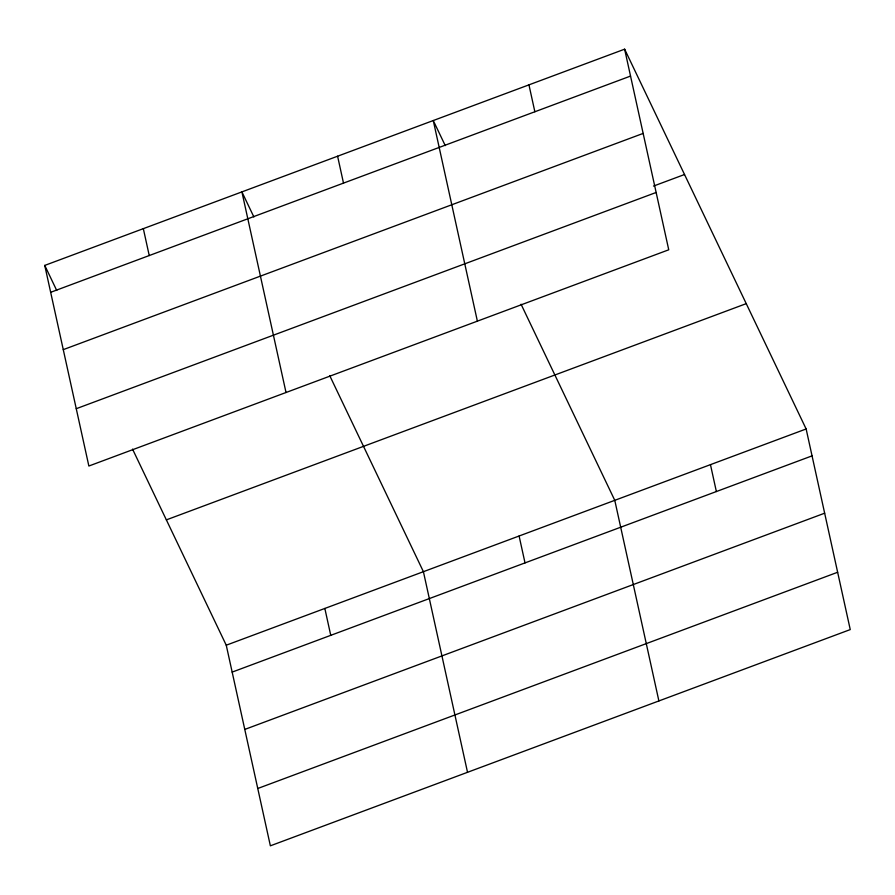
<?xml version="1.0" encoding="UTF-8"?>
<svg xmlns="http://www.w3.org/2000/svg" width="895" height="895" viewBox="0 0 895 895"><rect width="100%" height="100%" fill="white"/><g stroke="black" fill="none" stroke-linecap="round" stroke-linejoin="round"><path stroke-width="1.34" d="M624.632 49.18L668.744 249.794L88.862 466.026L44.75 265.412L624.632 49.18L806.138 428.973L850.25 629.588L270.368 845.82L226.256 645.206L132.538 449.1M50.668 292.307L630.55 76.075M63.265 349.643L643.147 133.411M653.495 186.082L684.53 174.514M76.254 408.702L656.136 192.47M166.358 519.872L746.24 303.64M226.256 645.206L806.138 428.973M232.174 672.1L812.056 455.868M244.782 729.425L824.664 513.193M257.76 788.495L837.642 572.263M445.251 145.605L433.269 120.534L477.382 321.16M521.058 304.222L614.775 500.327L658.888 700.942M253.889 216.959L241.907 191.888L286.02 392.513M329.696 375.576L423.413 571.681L467.526 772.307M44.75 265.412L56.732 290.472M710.462 464.65L716.369 491.545M528.956 84.857L534.863 111.752M519.1 536.004L525.018 562.91M337.594 156.211L343.501 183.117M324.84 608.443L330.747 635.338M143.334 228.65L149.241 255.556"/></g></svg>
